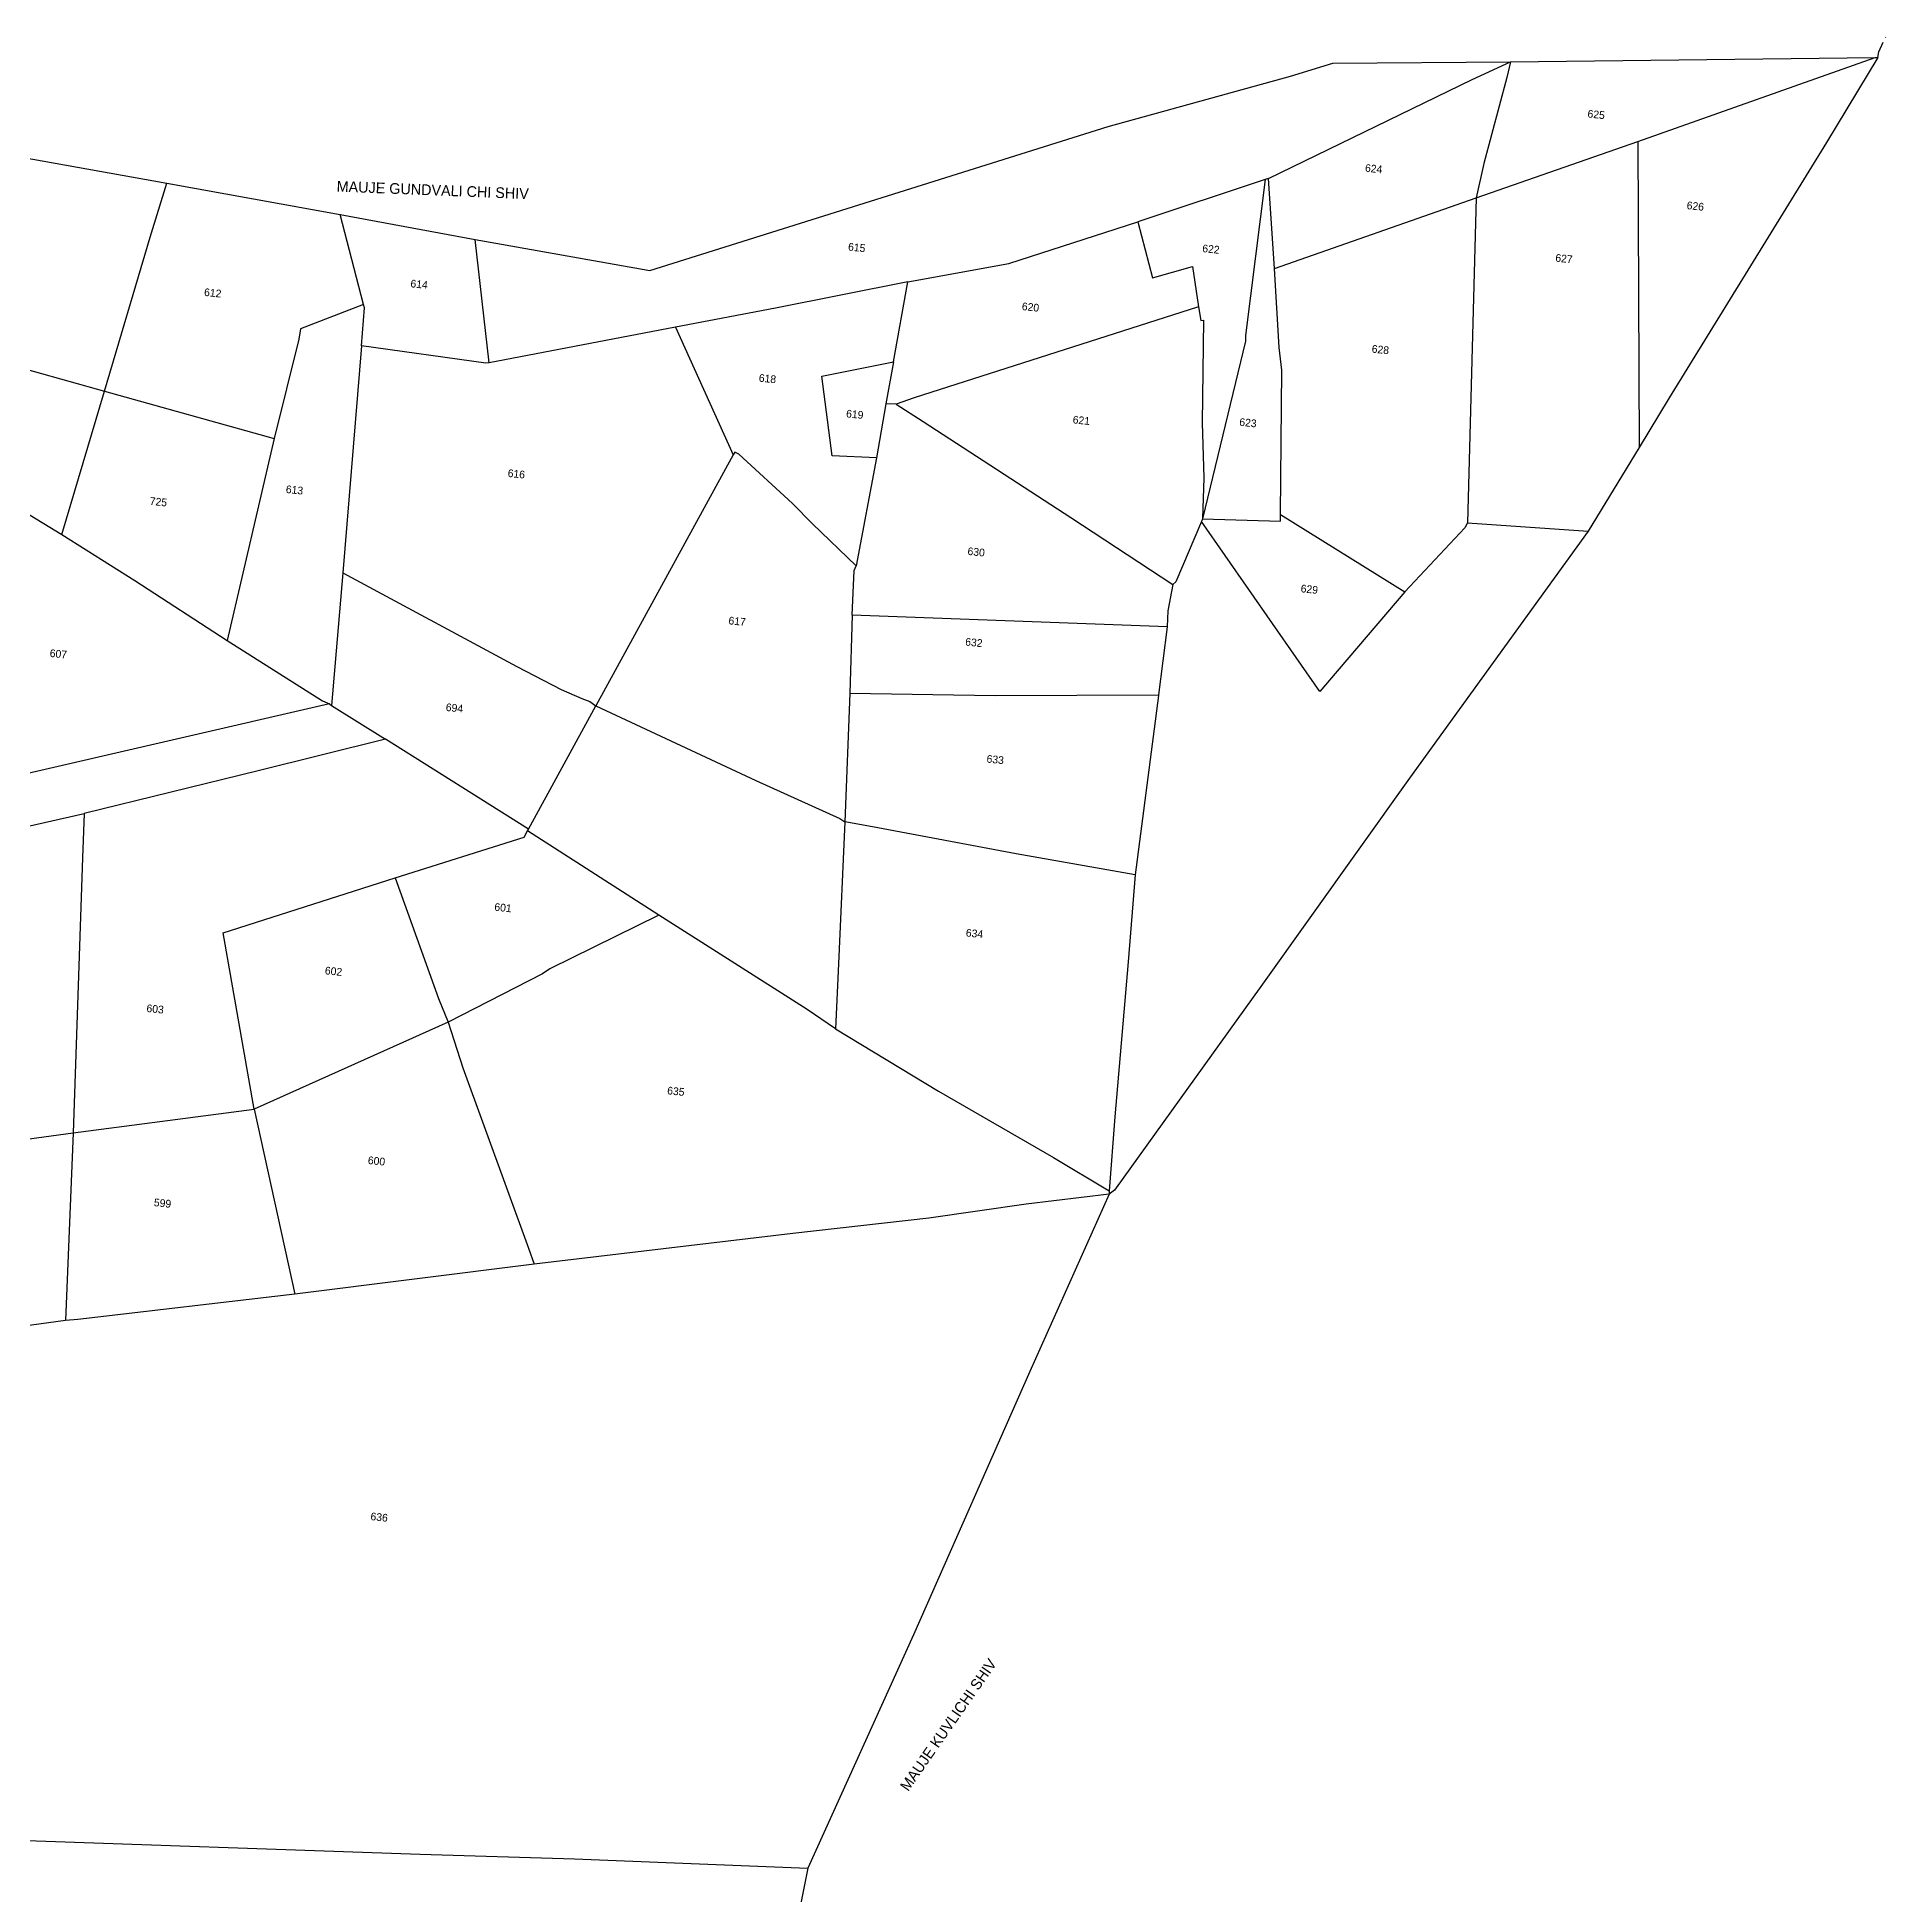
# Model space of a CAD drawing. Header units: metres. Extents: x 257130 to 259931, y 2184702 to 2188115.
# Drawn here: x 259058 to 259931, y 2186541 to 2187418 of the extents above; entities that cross this region are included whole.
import ezdxf

# ---------------------------------------------------------------- set-up
doc = ezdxf.new("R2010")
doc.units = ezdxf.units.M
doc.linetypes.add('DIVIDE', pattern=[1.25, 0.5, -0.25, 0, -0.25, 0, -0.25])
for name, color, linetype in [('OFF', 1, 'Continuous'), ('POLY_PARCEL', 6, 'Continuous'), ('TEXT_MAPOUT', 7, 'Continuous'), ('TEXT_PARCEL', 7, 'Continuous'), ('V_BOUND_LINE', 7, 'Continuous'), ('V_DIVIDE_LINE', 7, 'DIVIDE')]:
    doc.layers.add(name, color=color, linetype=linetype)
doc.styles.add('TEXT_MAP', font='', dxfattribs={"height": 1.8})
doc.styles.get('TEXT_MAP').set_extended_font_data('Kruti Dev 050')

msp = doc.modelspace()

# ---------------------------------------------------------------- linework, layer by layer
at = {"layer": 'OFF'}
msp.add_line((259463.67, 2187245.08), (259458.87, 2187245.18), dxfattribs=at)
at = {"layer": 'POLY_PARCEL'}
for p, q in [((259735.59, 2187398.37), (259753.6, 2187406.72)), ((259753.6, 2187406.72), (259752.02, 2187399.32)), ((259813.85, 2187369.04), (259925.81, 2187408.75)), ((259639.41, 2187351.62), (259735.59, 2187398.37)), ((259752.02, 2187399.32), (259741.11, 2187358.75)), ((259737.47, 2187342.53), (259813.85, 2187369.04)), ((259813.85, 2187369.04), (259814.33, 2187224.68)), ((259741.11, 2187358.75), (259737.47, 2187342.53)), ((259111.58, 2187324.01), (259119.51, 2187349.42)), ((259637.88, 2187351.11), (259577.72, 2187331.16)), ((259637.88, 2187351.11), (259628.66, 2187277.54)), ((259639.41, 2187351.62), (259637.88, 2187351.11)), ((259642.34, 2187309.15), (259639.41, 2187351.62)), ((259642.34, 2187309.15), (259737.47, 2187342.53)), ((259737.47, 2187342.53), (259733.33, 2187189)), ((259212.32, 2187292.19), (259201.26, 2187334.69)), ((259516.85, 2187311.51), (259577.72, 2187331.16)), ((259577.72, 2187331.16), (259584.7, 2187304.78)), ((259090, 2187251.26), (259111.58, 2187324.01)), ((259271.63, 2187264.54), (259264.93, 2187322.9)), ((259469.21, 2187302.91), (259516.85, 2187311.51)), ((259584.7, 2187304.78), (259603.53, 2187310.03)), ((259603.53, 2187310.03), (259606.45, 2187291.04)), ((259469.21, 2187302.91), (259406.69, 2187290.37)), ((259462.37, 2187265.06), (259469.21, 2187302.91)), ((259644.51, 2187271.84), (259642.34, 2187309.15)), ((259212.32, 2187292.19), (259182.55, 2187280.64)), ((259212.73, 2187290.6), (259212.32, 2187292.19)), ((258962.87, 2187286.65), (259090, 2187251.26)), ((259211.38, 2187272.58), (259212.73, 2187290.6)), ((259406.69, 2187290.37), (259359.47, 2187281.42)), ((259606.45, 2187291.04), (259472.24, 2187248.06)), ((259606.45, 2187291.04), (259607.45, 2187284.53)), ((259607.45, 2187284.53), (259608.74, 2187284.69)), ((259608.74, 2187284.69), (259608.12, 2187236.27)), ((259181.82, 2187275.75), (259170.12, 2187228.85)), ((259182.55, 2187280.64), (259181.82, 2187275.75)), ((259359.47, 2187281.42), (259271.63, 2187264.54)), ((259359.47, 2187281.42), (259386.77, 2187221.11)), ((259628.55, 2187274.77), (259608.36, 2187190.91)), ((259628.66, 2187277.54), (259628.55, 2187274.77)), ((259211.38, 2187272.58), (259202.45, 2187165.43)), ((259270.03, 2187264.49), (259211.38, 2187272.58)), ((259645.69, 2187261.2), (259644.51, 2187271.84)), ((259271.63, 2187264.54), (259270.03, 2187264.49)), ((259428.61, 2187258.26), (259462.37, 2187265.06)), ((259433.55, 2187220.63), (259428.61, 2187258.26)), ((259462.37, 2187265.06), (259458.87, 2187245.18)), ((259645.16, 2187192.98), (259645.69, 2187261.2)), ((259069.88, 2187183.49), (259090, 2187251.26)), ((259090, 2187251.26), (259170.12, 2187228.85)), ((259458.87, 2187245.18), (259454.38, 2187219.7)), ((259472.24, 2187248.06), (259463.67, 2187245.08)), ((259463.67, 2187245.08), (259476.51, 2187236.98)), ((259476.51, 2187236.98), (259546.21, 2187191.56)), ((259608.12, 2187236.27), (259608.91, 2187210.24)), ((259170.12, 2187228.85), (259147.96, 2187133.46)), ((259387.5, 2187222.44), (259386.77, 2187221.11)), ((259389.5, 2187221.5), (259387.5, 2187222.44)), ((259386.77, 2187221.11), (259321.87, 2187102.65)), ((259414.8, 2187198.26), (259389.5, 2187221.5)), ((259454.38, 2187219.7), (259433.55, 2187220.63)), ((259454.38, 2187219.7), (259444.89, 2187168.84)), ((259608.91, 2187210.24), (259608.36, 2187190.91)), ((259424.26, 2187188.58), (259414.8, 2187198.26)), ((259052.12, 2187194.35), (259069.88, 2187183.49)), ((259444.89, 2187168.84), (259424.26, 2187188.58)), ((259546.21, 2187191.56), (259594.31, 2187160.01)), ((259607.85, 2187189.71), (259595.75, 2187161.24)), ((259608.36, 2187190.91), (259607.85, 2187189.71)), ((259663.64, 2187109.36), (259607.85, 2187189.71)), ((259608.36, 2187190.91), (259645.13, 2187189.78)), ((259645.13, 2187189.78), (259645.16, 2187192.98)), ((259645.16, 2187192.98), (259703.8, 2187156.5)), ((259733.33, 2187189), (259732.07, 2187186.7)), ((259733.33, 2187189), (259790.29, 2187185.18)), ((259069.88, 2187183.49), (259104.4, 2187161.83)), ((259732.07, 2187186.7), (259703.8, 2187156.5)), ((259104.4, 2187161.83), (259147.96, 2187133.46)), ((259202.45, 2187165.43), (259197.24, 2187102.9)), ((259202.45, 2187165.43), (259284.65, 2187121.18)), ((259442.87, 2187145.53), (259443.81, 2187166.56)), ((259443.81, 2187166.56), (259444.89, 2187168.84)), ((259595.75, 2187161.24), (259594.31, 2187160.01)), ((259594.31, 2187160.01), (259592, 2187147.59)), ((259703.8, 2187156.5), (259663.64, 2187109.36)), ((259442.87, 2187145.53), (259441.85, 2187108.67)), ((259591.59, 2187139.91), (259442.87, 2187145.53)), ((259592, 2187147.59), (259591.59, 2187139.91)), ((259591.59, 2187139.91), (259587.57, 2187107.84)), ((259147.96, 2187133.46), (259192.85, 2187104.95)), ((259284.65, 2187121.18), (259305.51, 2187110.31)), ((259305.51, 2187110.31), (259315.4, 2187106.07)), ((259441.85, 2187108.67), (259439.47, 2187047.87)), ((259441.85, 2187108.67), (259510.39, 2187107.47)), ((259196.22, 2187103.54), (259047.63, 2187069.28)), ((259192.85, 2187104.95), (259196.22, 2187103.54)), ((259196.22, 2187103.54), (259197.24, 2187102.9)), ((259197.24, 2187102.9), (259222.74, 2187086.98)), ((259290.13, 2187044.38), (259321.87, 2187102.65)), ((259315.4, 2187106.07), (259319.1, 2187104.75)), ((259319.1, 2187104.75), (259321.87, 2187102.65)), ((259321.87, 2187102.65), (259397.52, 2187067.37)), ((259510.39, 2187107.47), (259587.57, 2187107.84)), ((259587.53, 2187107.55), (259576.49, 2187022.85)), ((259587.57, 2187107.84), (259587.53, 2187107.55)), ((259222.74, 2187086.98), (259162.55, 2187072.03)), ((259290.13, 2187044.38), (259222.74, 2187086.98)), ((259162.55, 2187072.03), (259080.43, 2187051.84)), ((259397.52, 2187067.37), (259437.16, 2187049.45)), ((258975.72, 2187028.09), (259080.43, 2187051.84)), ((259080.43, 2187051.84), (259079.61, 2187030.91)), ((259439.47, 2187047.87), (259436.45, 2186980.87)), ((259437.16, 2187049.45), (259439.47, 2187047.87)), ((259452.58, 2187045.59), (259439.47, 2187047.87)), ((259227.28, 2187021.51), (259288.06, 2187040.61)), ((259288.06, 2187040.61), (259289.7, 2187043.59)), ((259289.7, 2187043.59), (259290.13, 2187044.38)), ((259351.75, 2187003.88), (259289.7, 2187043.59)), ((259520.28, 2187032.76), (259452.58, 2187045.59)), ((259079.61, 2187030.91), (259075.24, 2186901.02)), ((259576.49, 2187022.85), (259520.28, 2187032.76)), ((259146.11, 2186995.45), (259227.28, 2187021.51)), ((259227.28, 2187021.51), (259247.62, 2186964.5)), ((259576.49, 2187022.85), (259573.16, 2186981.8)), ((259351.75, 2187003.88), (259300.24, 2186978.53)), ((259421.69, 2186959.31), (259351.75, 2187003.88)), ((259160.65, 2186912.31), (259146.11, 2186995.45)), ((259300.24, 2186978.53), (259296.73, 2186976.21)), ((259436.45, 2186980.87), (259435.03, 2186950.23)), ((259573.16, 2186981.8), (259566.97, 2186908.67)), ((259296.73, 2186976.21), (259252.17, 2186953.36)), ((259247.62, 2186964.5), (259252.17, 2186953.36)), ((259435.03, 2186950.23), (259421.69, 2186959.31)), ((259252.17, 2186953.36), (259160.65, 2186912.31)), ((259252.17, 2186953.36), (259259.13, 2186931.7)), ((259435.03, 2186950.23), (259483.73, 2186920.72)), ((259259.13, 2186931.7), (259290.13, 2186846.62)), ((259483.73, 2186920.72), (259538.03, 2186889.38)), ((259075.24, 2186901.02), (259160.65, 2186912.31)), ((259160.65, 2186912.31), (259179.83, 2186824.87)), ((259566.97, 2186908.67), (259564.3, 2186873.68)), ((258932.92, 2186881.64), (259075.24, 2186901.02)), ((259075.24, 2186901.02), (259071.69, 2186812.44)), ((259538.03, 2186889.38), (259564.3, 2186873.68)), ((259564.17, 2186872.05), (259525.11, 2186867.32)), ((259564.3, 2186873.68), (259564.17, 2186872.05)), ((259525.11, 2186867.32), (259479.05, 2186860.79)), ((259479.05, 2186860.79), (259414.88, 2186853.59)), ((259290.13, 2186846.62), (259292.86, 2186839.03)), ((259414.88, 2186853.59), (259292.86, 2186839.03)), ((259292.86, 2186839.03), (259179.83, 2186824.87)), ((259179.83, 2186824.87), (259077.49, 2186812.96)), ((259071.69, 2186812.44), (258906.35, 2186790.29)), ((259077.49, 2186812.96), (259071.69, 2186812.44)), ((259031.1, 2186567.7), (259238.98, 2186560.45)), ((259238.98, 2186560.45), (259311.86, 2186558.23)), ((259311.86, 2186558.23), (259422.02, 2186553.82))]:
    msp.add_line(p, q, dxfattribs=at)
at = {"layer": 'V_BOUND_LINE'}
for p, q in [((259669.86, 2187406.02), (259753.6, 2187406.72)), ((259753.6, 2187406.72), (259925.81, 2187408.75)), ((259927.1, 2187408.77), (259902.85, 2187368.66)), ((259925.81, 2187408.75), (259927.1, 2187408.77)), ((259563.76, 2187376.15), (259649.87, 2187400.02)), ((259649.87, 2187400.02), (259669.86, 2187406.02)), ((258956.92, 2187378.38), (259119.51, 2187349.42)), ((259347.5, 2187308.27), (259563.76, 2187376.15)), ((259902.85, 2187368.66), (259828.62, 2187248.14)), ((259119.51, 2187349.42), (259201.26, 2187334.69)), ((259201.26, 2187334.69), (259264.93, 2187322.9)), ((259264.93, 2187322.9), (259347.5, 2187308.27)), ((259828.62, 2187248.14), (259814.33, 2187224.68)), ((259814.33, 2187224.68), (259790.29, 2187185.18)), ((259790.29, 2187185.18), (259706.01, 2187068.45)), ((259706.01, 2187068.45), (259635.85, 2186970.21)), ((259635.85, 2186970.21), (259566.74, 2186874.05)), ((259564.17, 2186872.05), (259526.73, 2186788.44)), ((259566.74, 2186874.05), (259564.17, 2186872.05)), ((259526.73, 2186788.44), (259471.91, 2186664.01)), ((259471.91, 2186664.01), (259422.02, 2186553.82)), ((259422.02, 2186553.82), (259403.4, 2186461.48))]:
    msp.add_line(p, q, dxfattribs=at)
at = {"layer": 'V_DIVIDE_LINE', "ltscale": 10}
for p, q in [((259927.46, 2187411.46), (259930.83, 2187418.37)), ((259927.1, 2187408.77), (259927.46, 2187411.46))]:
    msp.add_line(p, q, dxfattribs=at)

# ---------------------------------------------------------------- texts
at = {"layer": 'TEXT_MAPOUT'}
for s, rotation, p in [('MAUJE GUNDVALI CHI SHIV', 357.74531, (259199.53, 2187345.46)), ('MAUJE KUVLICHI SHIV', 55.26197, (259469.36, 2186589.83))]:
    msp.add_text(s, height=5.0668, rotation=rotation, dxfattribs=at).set_placement(p)
at = {"layer": 'TEXT_PARCEL', "style": 'TEXT_MAP'}
for s, p in [('625', (259789.9, 2187380.47)), ('624', (259684.88, 2187354.88)), ('626', (259836.71, 2187337.2)), ('615', (259440.88, 2187317.67)), ('622', (259608.07, 2187316.9)), ('627', (259774.7, 2187312.42)), ('614', (259234.32, 2187300.31)), ('612', (259136.91, 2187296.23)), ('620', (259522.9, 2187289.54)), ('628', (259688.04, 2187269.47)), ('618', (259398.75, 2187255.76)), ('619', (259439.95, 2187238.9)), ('621', (259546.91, 2187236.06)), ('623', (259625.54, 2187234.93)), ('616', (259280.22, 2187210.78)), ('613', (259175.5, 2187203.19)), ('725', (259111.26, 2187197.6)), ('630', (259497.26, 2187173.93)), ('629', (259654.5, 2187156.32)), ('617', (259384.44, 2187141.19)), ('632', (259496.17, 2187131.17)), ('607', (259064.04, 2187125.79)), ('694', (259250.99, 2187100.28)), ('633', (259506.25, 2187075.92)), ('601', (259273.91, 2187005.98)), ('634', (259496.47, 2186993.8)), ('602', (259193.92, 2186975.96)), ('603', (259109.72, 2186958.15)), ('635', (259355.5, 2186919.3)), ('600', (259214.21, 2186886.39)), ('599', (259113.21, 2186866.48)), ('636', (259215.46, 2186718.24))]:
    msp.add_text(s, height=3.648, rotation=354.17062, dxfattribs=at).set_placement(p)

doc.saveas('drawing.dxf')
